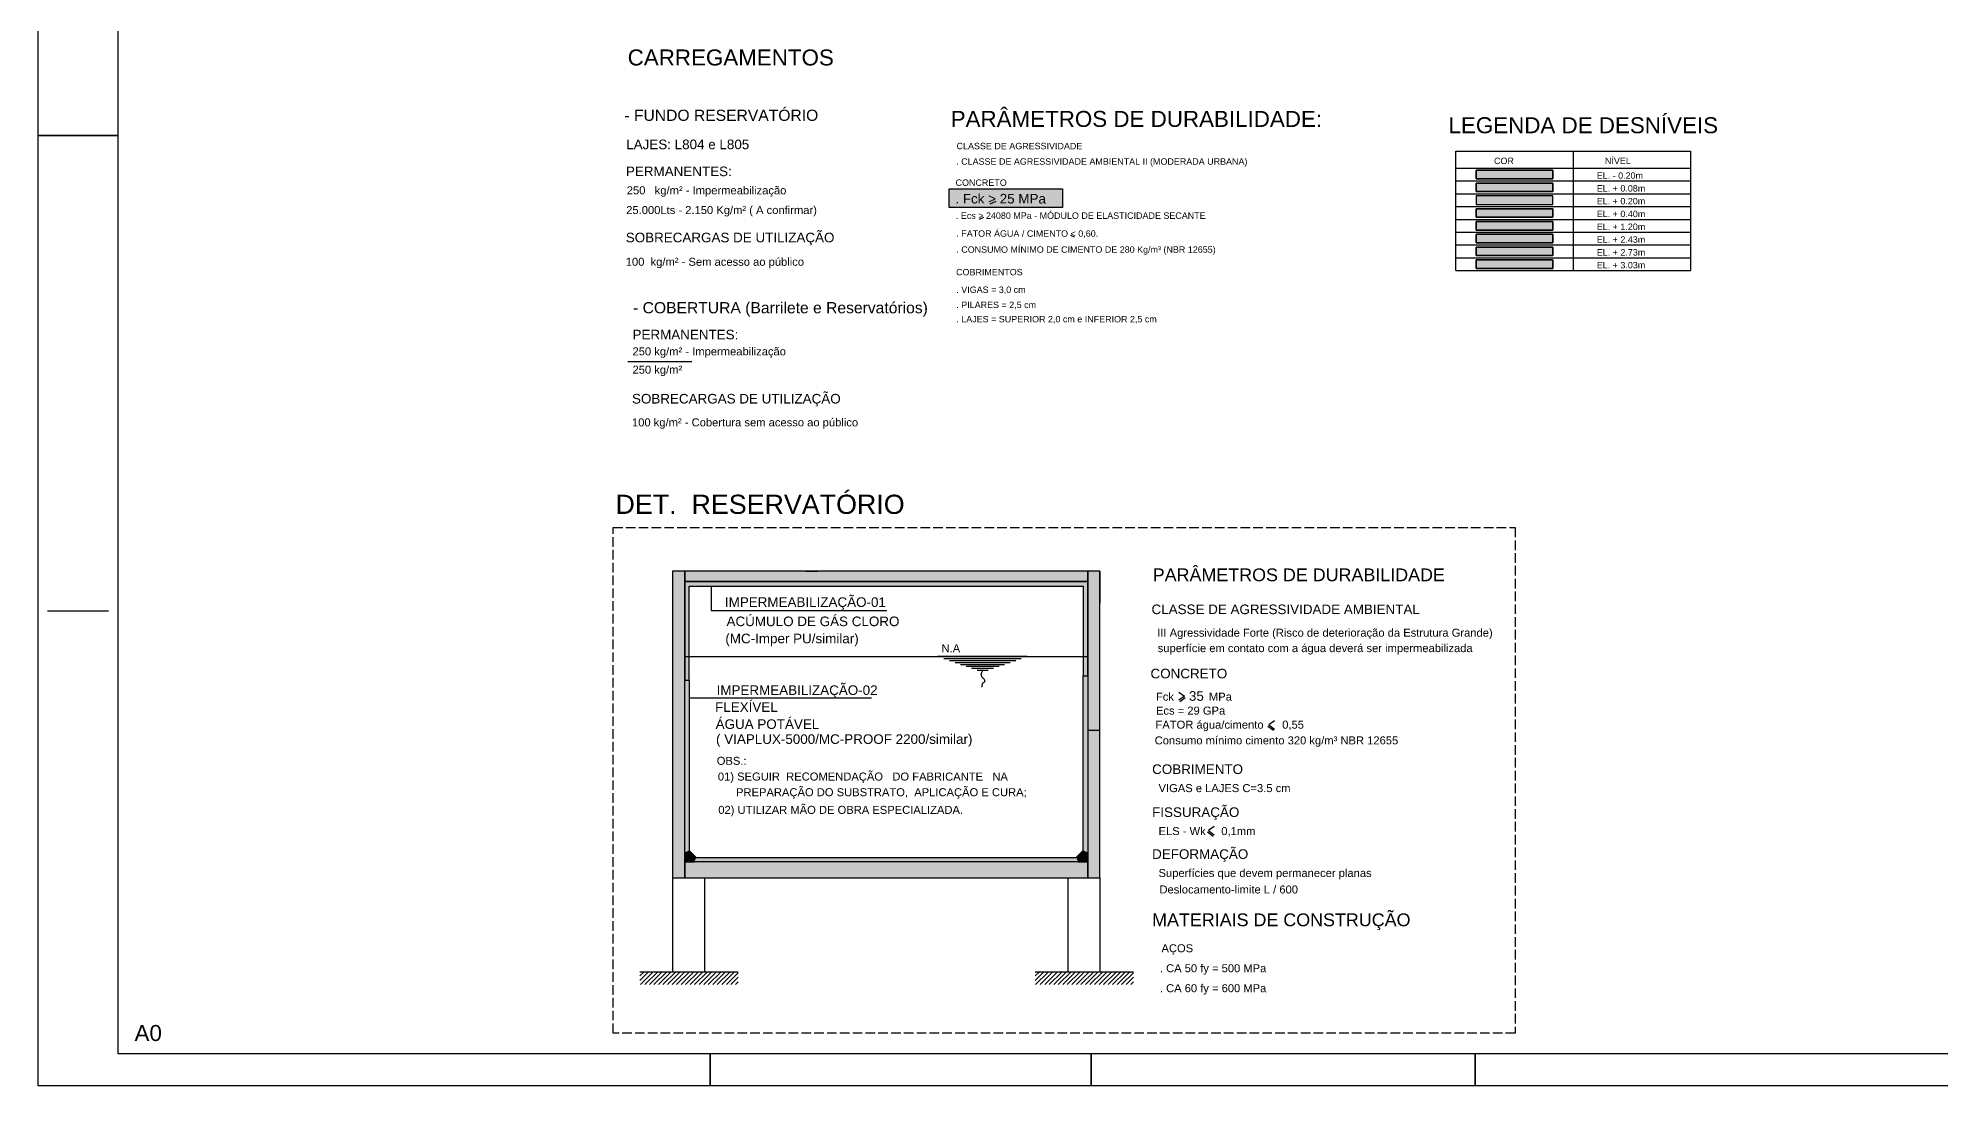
# Model space of a CAD drawing. Extents: x 0 to 119, y 0 to 84.
# Drawn here: x 0 to 59.5, y 0 to 32.8 of the extents above; entities that cross this region are included whole.
import ezdxf

# ---------------------------------------------------------------- set-up
doc = ezdxf.new("R2010")
doc.units = 0
doc.header["$MEASUREMENT"] = 0
doc.linetypes.add('ESTILO_TQS_0005', pattern=[0.4, 0.3, -0.1])
for name, color, linetype in [('1', 1, 'CONTINUOUS'), ('16', 10, 'CONTINUOUS'), ('17', 103, 'CONTINUOUS'), ('19', 181, 'CONTINUOUS'), ('2', 2, 'CONTINUOUS'), ('20', 241, 'CONTINUOUS'), ('21', 254, 'CONTINUOUS'), ('3', 3, 'CONTINUOUS'), ('31', 140, 'CONTINUOUS'), ('33', 20, 'CONTINUOUS'), ('4', 4, 'CONTINUOUS'), ('41', 41, 'CONTINUOUS'), ('5', 5, 'CONTINUOUS'), ('50', 171, 'CONTINUOUS'), ('7', 7, 'CONTINUOUS'), ('8', 8, 'CONTINUOUS'), ('9', 254, 'CONTINUOUS')]:
    doc.layers.add(name, color=color, linetype=linetype)
doc.styles.add('TQS_ARIAL', font='arial.ttf')

msp = doc.modelspace()

# ---------------------------------------------------------------- linework, layer by layer
at = {"layer": '1', "linetype": 'Continuous'}
for p, q in [((44.293743, 29.217574), (51.627003, 29.217574)), ((44.293743, 25.484214), (44.293743, 29.217574)), ((47.960373, 29.217574), (47.960373, 28.684241)), ((51.627003, 29.217574), (51.627003, 25.484214)), ((44.293743, 28.684257), (51.627003, 28.684257)), ((47.960373, 28.684241), (47.960373, 25.484214)), ((44.293743, 28.284252), (51.627003, 28.284252)), ((44.293743, 28.284252), (51.627003, 28.284252)), ((44.293743, 28.284252), (51.627003, 28.284252)), ((47.960373, 28.284252), (47.960373, 28.284252)), ((44.293743, 27.884246), (51.627003, 27.884246)), ((44.293743, 27.884246), (51.627003, 27.884246)), ((44.293743, 27.884246), (51.627003, 27.884246)), ((44.293743, 27.884246), (51.627003, 27.884246)), ((44.293743, 27.884246), (51.627003, 27.884246)), ((44.293743, 27.884246), (51.627003, 27.884246)), ((44.293743, 27.484241), (51.627003, 27.484241)), ((44.293743, 27.484241), (51.627003, 27.484241)), ((44.293743, 27.484241), (51.627003, 27.484241)), ((44.293743, 27.484241), (51.627003, 27.484241)), ((44.293743, 27.484241), (51.627003, 27.484241)), ((44.293743, 27.484241), (51.627003, 27.484241)), ((47.960373, 27.884246), (47.960373, 27.884246)), ((47.960373, 27.884246), (47.960373, 27.884246)), ((47.960373, 27.484241), (47.960373, 27.484241)), ((47.960373, 27.484241), (47.960373, 27.484241)), ((44.293743, 27.084236), (51.627003, 27.084236)), ((44.293743, 27.084236), (51.627003, 27.084236)), ((44.293743, 27.084236), (51.627003, 27.084236)), ((47.960373, 27.084236), (47.960373, 27.084236)), ((44.293743, 26.68423), (51.627003, 26.68423)), ((44.293743, 26.68423), (51.627003, 26.68423)), ((44.293743, 26.68423), (51.627003, 26.68423)), ((44.293743, 26.284225), (51.627003, 26.284225)), ((44.293743, 26.284225), (51.627003, 26.284225)), ((44.293743, 26.284225), (51.627003, 26.284225)), ((47.960373, 26.68423), (47.960373, 26.68423)), ((47.960373, 26.284225), (47.960373, 26.284225)), ((44.293743, 25.88422), (51.627003, 25.88422)), ((44.293743, 25.88422), (51.627003, 25.88422)), ((44.293743, 25.88422), (51.627003, 25.88422)), ((47.960373, 25.88422), (47.960373, 25.88422)), ((44.293743, 25.484214), (51.627003, 25.484214)), ((44.293743, 25.484214), (51.627003, 25.484214)), ((44.293743, 25.484214), (51.627003, 25.484214)), ((47.960373, 25.484214), (47.960373, 25.484214)), ((18.424622, 22.640517), (20.424622, 22.640517))]:
    msp.add_line(p, q, dxfattribs=at)
for points in [[(63.400062, -0.000058), (44.900062, -0.000058), (44.900062, 0.999942), (44.900062, -0.000058), (32.900062, -0.000058), (32.900062, 0.999942), (32.900062, -0.000058), (21.000062, -0.000058), (21.000062, 0.999942), (21.000062, -0.000058), (0.000062, -0.000058), (0.000062, 29.699942), (2.500062, 29.699942), (0.000062, 29.699942), (0.000062, 59.399942), (2.500062, 59.399942), (0.000062, 59.399942), (0.000062, 84.099942)], [(44.92707, 28.350924), (47.327046, 28.350924), (47.327046, 28.617587), (44.92707, 28.617587), (44.92707, 28.350924)], [(44.92707, 27.950919), (47.327046, 27.950919), (47.327046, 28.217582), (44.92707, 28.217582), (44.92707, 27.950919)], [(44.92707, 27.550914), (47.327046, 27.550914), (47.327046, 27.817576), (44.92707, 27.817576), (44.92707, 27.550914)], [(44.92707, 27.150908), (47.327046, 27.150908), (47.327046, 27.417571), (44.92707, 27.417571), (44.92707, 27.150908)], [(44.92707, 26.750903), (47.327046, 26.750903), (47.327046, 27.017566), (44.92707, 27.017566), (44.92707, 26.750903)], [(44.92707, 26.350898), (47.327046, 26.350898), (47.327046, 26.61756), (44.92707, 26.61756), (44.92707, 26.350898)], [(44.92707, 25.950892), (47.327046, 25.950892), (47.327046, 26.217555), (44.92707, 26.217555), (44.92707, 25.950892)], [(44.92707, 25.550887), (47.327046, 25.550887), (47.327046, 25.81755), (44.92707, 25.81755), (44.92707, 25.550887)], [(21.034167, 15.624951), (21.034167, 14.857538), (26.513683, 14.857538)], [(26.039513, 12.118475), (20.34461, 12.118475)]]:
    msp.add_lwpolyline(points, dxfattribs=at)
at = {"layer": '16', "linetype": 'Continuous'}
msp.add_lwpolyline([(44.92707, 26.217555), (47.327046, 26.217555), (47.327046, 25.950892), (44.92707, 25.950892), (44.92707, 26.217555)], dxfattribs=at)
for points in [[(44.92707, 26.217555), (47.327046, 26.217555), (47.327046, 25.950892)], [(44.92707, 26.217555), (47.327046, 25.950892), (44.92707, 25.950892)], [(44.92707, 26.217555), (44.92707, 25.950892), (44.92707, 26.217555)]]:
    msp.add_solid(points, dxfattribs=at)
at = {"layer": '17', "linetype": 'Continuous'}
msp.add_lwpolyline([(44.92707, 28.617587), (47.327046, 28.617587), (47.327046, 28.350924), (44.92707, 28.350924), (44.92707, 28.617587)], dxfattribs=at)
for points in [[(44.92707, 28.617587), (47.327046, 28.617587), (47.327046, 28.350924)], [(44.92707, 28.617587), (47.327046, 28.350924), (44.92707, 28.350924)], [(44.92707, 28.617587), (44.92707, 28.350924), (44.92707, 28.617587)]]:
    msp.add_solid(points, dxfattribs=at)
at = {"layer": '19', "linetype": 'Continuous'}
msp.add_lwpolyline([(44.92707, 26.61756), (47.327046, 26.61756), (47.327046, 26.350898), (44.92707, 26.350898), (44.92707, 26.61756)], dxfattribs=at)
for points in [[(44.92707, 26.61756), (47.327046, 26.61756), (47.327046, 26.350898)], [(44.92707, 26.61756), (47.327046, 26.350898), (44.92707, 26.350898)], [(44.92707, 26.61756), (44.92707, 26.350898), (44.92707, 26.61756)]]:
    msp.add_solid(points, dxfattribs=at)
at = {"layer": '2', "linetype": 'Continuous'}
for p, q in [((29.746195, 27.571301), (29.931381, 27.652431)), ((29.413476, 27.09019), (29.544892, 27.150571)), ((32.258387, 26.586109), (32.368492, 26.536384)), ((35.666771, 12.012509), (35.843023, 12.14176)), ((38.425279, 11.243895), (38.601531, 11.114644)), ((36.539199, 7.939417), (36.715451, 7.810166))]:
    msp.add_line(p, q, dxfattribs=at)
at = {"layer": '2', "linetype": 'ESTILO_TQS_0005'}
msp.add_lwpolyline([(17.9662, 17.450309), (46.150158, 17.450309), (46.150158, 1.651467), (17.9662, 1.651467), (17.9662, 17.450309)], dxfattribs=at)
at = {"layer": '2', "linetype": 'Continuous'}
for points in [[(35.637064, 12.311522), (35.813316, 12.18227), (35.637064, 12.053019)], [(38.631238, 11.413657), (38.454986, 11.284406), (38.631238, 11.155154)], [(36.745158, 8.109179), (36.568906, 7.979927), (36.745158, 7.850676)]]:
    msp.add_lwpolyline(points, dxfattribs=at)
at = {"layer": '20', "linetype": 'Continuous'}
msp.add_lwpolyline([(44.92707, 28.217582), (47.327046, 28.217582), (47.327046, 27.950919), (44.92707, 27.950919), (44.92707, 28.217582)], dxfattribs=at)
for points in [[(44.92707, 28.217582), (47.327046, 28.217582), (47.327046, 27.950919)], [(44.92707, 28.217582), (47.327046, 27.950919), (44.92707, 27.950919)], [(44.92707, 28.217582), (44.92707, 27.950919), (44.92707, 28.217582)]]:
    msp.add_solid(points, dxfattribs=at)
at = {"layer": '21', "linetype": 'Continuous'}
msp.add_lwpolyline([(44.92707, 25.81755), (47.327046, 25.81755), (47.327046, 25.550887), (44.92707, 25.550887), (44.92707, 25.81755)], dxfattribs=at)
for points in [[(44.92707, 25.81755), (47.327046, 25.81755), (47.327046, 25.550887)], [(44.92707, 25.81755), (47.327046, 25.550887), (44.92707, 25.550887)], [(44.92707, 25.81755), (44.92707, 25.550887), (44.92707, 25.81755)]]:
    msp.add_solid(points, dxfattribs=at)
at = {"layer": '3', "linetype": 'Continuous'}
for p, q in [((19.82461, 6.50206), (19.82461, 3.56836)), ((20.82461, 6.50206), (20.82461, 3.56836)), ((32.174574, 6.50206), (32.174574, 3.56836)), ((33.174574, 6.50206), (33.174574, 3.56836)), ((18.805254, 3.298472), (19.075142, 3.56836)), ((18.805254, 3.439894), (18.933721, 3.56836)), ((18.805254, 3.56836), (21.874872, 3.56836)), ((18.816564, 3.16836), (19.216564, 3.56836)), ((18.957985, 3.16836), (19.357985, 3.56836)), ((19.099406, 3.16836), (19.499406, 3.56836)), ((19.240828, 3.16836), (19.640828, 3.56836)), ((19.382249, 3.16836), (19.782249, 3.56836)), ((19.52367, 3.16836), (19.92367, 3.56836)), ((19.665092, 3.16836), (20.065092, 3.56836)), ((19.806513, 3.16836), (20.206513, 3.56836)), ((19.947934, 3.16836), (20.347934, 3.56836)), ((20.089356, 3.16836), (20.489356, 3.56836)), ((20.230777, 3.16836), (20.630777, 3.56836)), ((20.372198, 3.16836), (20.772198, 3.56836)), ((20.51362, 3.16836), (20.91362, 3.56836)), ((20.655041, 3.16836), (21.055041, 3.56836)), ((20.796463, 3.16836), (21.196463, 3.56836)), ((20.937884, 3.16836), (21.337884, 3.56836)), ((21.079305, 3.16836), (21.479305, 3.56836)), ((21.220727, 3.16836), (21.620727, 3.56836)), ((21.362148, 3.16836), (21.762148, 3.56836)), ((31.155218, 3.298472), (31.425106, 3.56836)), ((31.155218, 3.439894), (31.283685, 3.56836)), ((31.155218, 3.56836), (34.224836, 3.56836)), ((31.166528, 3.16836), (31.566528, 3.56836)), ((31.307949, 3.16836), (31.707949, 3.56836)), ((31.449371, 3.16836), (31.849371, 3.56836)), ((31.590792, 3.16836), (31.990792, 3.56836)), ((31.732213, 3.16836), (32.132213, 3.56836)), ((31.873635, 3.16836), (32.273635, 3.56836)), ((32.015056, 3.16836), (32.415056, 3.56836)), ((32.156477, 3.16836), (32.556477, 3.56836)), ((32.297899, 3.16836), (32.697899, 3.56836)), ((32.43932, 3.16836), (32.83932, 3.56836)), ((32.580741, 3.16836), (32.980741, 3.56836)), ((32.722163, 3.16836), (33.122163, 3.56836)), ((32.863584, 3.16836), (33.263584, 3.56836)), ((33.005005, 3.16836), (33.405005, 3.56836)), ((33.146427, 3.16836), (33.546427, 3.56836)), ((33.287848, 3.16836), (33.687848, 3.56836)), ((33.42927, 3.16836), (33.82927, 3.56836)), ((33.570691, 3.16836), (33.970691, 3.56836)), ((33.712112, 3.16836), (34.112112, 3.56836)), ((21.503569, 3.16836), (21.874872, 3.539663)), ((21.644991, 3.16836), (21.874872, 3.398241)), ((21.786412, 3.16836), (21.874872, 3.25682)), ((33.853534, 3.16836), (34.224836, 3.539663)), ((33.994955, 3.16836), (34.224836, 3.398241)), ((34.136376, 3.16836), (34.224836, 3.25682))]:
    msp.add_line(p, q, dxfattribs=at)
at = {"layer": '31', "linetype": 'Continuous'}
for p, q in [((20.20261, 13.420185), (32.794574, 13.420185)), ((30.898869, 13.420185), (28.104596, 13.420185)), ((28.303095, 13.360051), (30.715341, 13.360051)), ((28.475398, 13.298966), (30.543037, 13.298966)), ((28.647701, 13.237881), (30.370734, 13.237881)), ((28.820005, 13.176796), (30.198431, 13.176796)), ((28.992308, 13.115711), (30.026128, 13.115711)), ((29.164611, 13.054626), (29.853824, 13.054626)), ((29.336915, 12.993541), (29.681521, 12.993541))]:
    msp.add_line(p, q, dxfattribs=at)
for points in [[(44.92707, 27.017566), (47.327046, 27.017566), (47.327046, 26.750903), (44.92707, 26.750903), (44.92707, 27.017566)], [(32.794574, 12.820185), (32.794574, 15.764951), (20.20461, 15.764951), (20.20461, 12.681582), (20.34461, 12.681582), (20.34461, 15.624951), (32.654574, 15.624951), (32.654574, 12.820185), (32.794574, 12.820185)], [(29.509218, 12.962999), (29.497845, 12.950722), (29.487356, 12.937182), (29.477981, 12.922686), (29.470007, 12.907488), (29.463795, 12.891807), (29.459798, 12.875836), (29.458585, 12.859755), (29.460513, 12.843725), (29.465071, 12.827893), (29.471705, 12.81241), (29.479967, 12.797444), (29.489497, 12.783193), (29.500002, 12.76989), (29.511225, 12.757659), (29.522903, 12.74613), (29.534789, 12.734854), (29.54664, 12.723393), (29.557837, 12.711197), (29.567034, 12.697489), (29.572839, 12.681602), (29.57477, 12.664431), (29.57266, 12.647612), (29.566145, 12.632787), (29.555625, 12.620524), (29.542906, 12.609593), (29.529828, 12.598657), (29.517726, 12.586821), (29.507036, 12.574006), (29.498155, 12.560183), (29.491576, 12.545269), (29.487615, 12.529292), (29.485967, 12.512641), (29.486333, 12.495735), (29.488519, 12.478982), (29.492426, 12.462795)]]:
    msp.add_lwpolyline(points, dxfattribs=at)
for points in [[(44.92707, 27.017566), (47.327046, 27.017566), (47.327046, 26.750903)], [(44.92707, 27.017566), (47.327046, 26.750903), (44.92707, 26.750903)], [(44.92707, 27.017566), (44.92707, 26.750903), (44.92707, 27.017566)], [(32.794574, 15.764951), (20.20461, 15.764951), (20.34461, 15.624951)], [(20.34461, 15.624951), (20.20461, 15.764951), (20.34461, 12.681582)], [(20.20461, 15.764951), (20.20461, 12.681582), (20.34461, 12.681582)], [(32.654574, 15.624951), (32.794574, 15.764951), (20.34461, 15.624951)], [(32.794574, 12.820185), (32.794574, 15.764951), (32.654574, 15.624951)], [(32.654574, 12.820185), (32.794574, 12.820185), (32.654574, 15.624951)]]:
    msp.add_solid(points, dxfattribs=at)
at = {"layer": '33', "linetype": 'Continuous'}
msp.add_lwpolyline([(32.654574, 12.820185), (32.794574, 12.820185), (32.794574, 7.30206), (32.494574, 7.00206), (20.50461, 7.00206), (20.20461, 7.30206), (20.20461, 12.681582), (20.34461, 12.681582), (20.34461, 7.36005), (20.5626, 7.14206), (32.436585, 7.14206), (32.654574, 7.36005), (32.654574, 12.820185)], dxfattribs=at)
for points in [[(20.34461, 12.681582), (20.20461, 7.30206), (20.20461, 12.681582)], [(20.34461, 7.36005), (20.20461, 7.30206), (20.34461, 12.681582)], [(32.654574, 7.36005), (32.654574, 12.820185), (32.794574, 7.30206)], [(32.794574, 7.30206), (32.654574, 12.820185), (32.794574, 12.820185)], [(20.34461, 7.36005), (20.50461, 7.00206), (20.20461, 7.30206)], [(20.5626, 7.14206), (20.50461, 7.00206), (20.34461, 7.36005)], [(20.5626, 7.14206), (32.494574, 7.00206), (20.50461, 7.00206)], [(20.5626, 7.14206), (32.436585, 7.14206), (32.494574, 7.00206)], [(32.436585, 7.14206), (32.654574, 7.36005), (32.494574, 7.00206)], [(32.494574, 7.00206), (32.654574, 7.36005), (32.794574, 7.30206)]]:
    msp.add_solid(points, dxfattribs=at)
at = {"layer": '4', "linetype": 'Continuous'}
for p, q in [((19.82261, 16.084951), (19.82261, 11.120234)), ((20.054374, 16.084951), (19.82261, 16.084951)), ((20.20261, 16.084951), (20.054374, 16.084951)), ((23.317839, 16.084951), (20.20261, 16.084951)), ((32.794574, 16.084951), (23.317839, 16.084951)), ((23.983656, 16.084961), (24.363656, 16.084961)), ((33.022437, 16.084951), (32.794574, 16.084951)), ((33.174574, 16.084951), (33.022437, 16.084951)), ((33.174574, 16.084951), (33.174574, 16.03814)), ((33.174574, 12.953687), (33.174574, 16.084902)), ((19.82261, 15.764951), (19.82261, 14.251502)), ((20.20461, 11.062931), (20.20461, 15.764951)), ((20.20461, 15.764951), (23.317839, 15.764951)), ((23.317839, 15.764951), (24.594992, 15.764951)), ((24.594992, 15.764951), (32.794574, 15.764951)), ((32.794574, 15.764951), (32.794574, 12.697361)), ((32.794574, 15.764951), (32.794574, 12.520185)), ((33.174574, 16.03814), (33.174574, 15.964951)), ((33.174574, 15.964951), (33.174574, 15.730893)), ((33.174574, 15.730893), (33.174574, 15.364951)), ((33.174574, 12.953687), (33.174574, 15.364951)), ((33.174574, 15.364951), (33.174574, 15.084951)), ((19.82261, 14.251502), (19.82261, 11.120234)), ((32.794574, 12.697361), (32.794574, 7.30206)), ((32.794574, 12.697361), (32.794574, 11.120234)), ((32.794574, 12.520185), (32.794574, 11.120234)), ((33.174574, 11.120234), (33.174574, 12.953687)), ((33.174574, 11.120234), (33.174574, 12.953687)), ((19.82461, 11.120234), (19.82461, 6.50206)), ((19.82461, 11.120234), (19.82461, 10.520185)), ((20.20461, 7.30206), (20.20461, 11.062931)), ((20.20461, 7.30206), (20.20461, 11.062931)), ((32.794574, 11.120234), (32.794574, 10.520185)), ((33.174574, 6.50206), (33.174574, 11.120234)), ((33.174574, 11.062937), (33.174574, 11.120234)), ((33.174574, 6.50206), (33.174574, 11.062937)), ((19.82461, 10.520185), (19.82461, 7.00206)), ((32.794574, 10.520185), (32.794574, 7.30206)), ((20.50461, 7.00206), (20.20461, 7.30206)), ((32.794574, 7.30206), (32.494574, 7.00206)), ((23.319039, 7.00206), (20.50461, 7.00206)), ((32.494574, 7.00206), (23.319039, 7.00206)), ((19.82461, 6.50206), (20.056374, 6.50206)), ((20.056374, 6.50206), (20.20461, 6.50206)), ((20.20461, 6.50206), (23.319039, 6.50206)), ((23.319039, 6.50206), (24.596191, 6.50206)), ((24.596191, 6.50206), (32.794574, 6.50206)), ((32.794574, 6.50206), (33.022437, 6.50206)), ((33.022437, 6.50206), (33.174574, 6.50206))]:
    msp.add_line(p, q, dxfattribs=at)
msp.add_lwpolyline([(28.463281, 28.042436), (32.008085, 28.042436), (32.008085, 27.4582), (28.463281, 27.4582), (28.463281, 28.042436)], dxfattribs=at)
at = {"layer": '41', "linetype": 'Continuous'}
msp.add_lwpolyline([(44.92707, 27.550914), (47.327046, 27.550914), (47.327046, 27.817576), (44.92707, 27.817576), (44.92707, 27.550914)], dxfattribs=at)
for points in [[(44.92707, 27.550914), (47.327046, 27.550914), (47.327046, 27.817576)], [(44.92707, 27.550914), (47.327046, 27.817576), (44.92707, 27.817576)], [(44.92707, 27.550914), (44.92707, 27.817576), (44.92707, 27.550914)]]:
    msp.add_solid(points, dxfattribs=at)
at = {"layer": '50', "linetype": 'Continuous'}
msp.add_lwpolyline([(44.92707, 27.417571), (47.327046, 27.417571), (47.327046, 27.150908), (44.92707, 27.150908), (44.92707, 27.417571)], dxfattribs=at)
for points in [[(44.92707, 27.417571), (47.327046, 27.417571), (47.327046, 27.150908)], [(44.92707, 27.417571), (47.327046, 27.150908), (44.92707, 27.150908)], [(44.92707, 27.417571), (44.92707, 27.150908), (44.92707, 27.417571)]]:
    msp.add_solid(points, dxfattribs=at)
at = {"layer": '7', "linetype": 'Continuous'}
for p, q in [((2.500062, 0.999942), (2.500062, 83.099942)), ((0.300062, 14.849942), (2.200062, 14.849942)), ((117.900062, 0.999942), (2.500062, 0.999942))]:
    msp.add_line(p, q, dxfattribs=at)
at = {"layer": '8', "linetype": 'Continuous'}
for points in [[(19.82461, 12.77744), (19.82461, 6.50206), (20.056374, 6.50206), (20.20461, 6.50206), (20.20461, 11.062931), (20.20461, 16.084902), (20.056374, 16.084902), (19.82461, 16.084902), (19.82461, 12.77744)], [(23.317839, 16.084951), (20.20261, 16.084951), (20.20261, 15.960121), (20.20261, 15.764951), (23.317839, 15.764951), (24.594992, 15.764951), (32.794574, 15.764951), (32.794574, 15.893067), (32.794574, 16.084951), (24.594992, 16.084951), (23.317839, 16.084951)], [(32.794574, 14.203249), (32.794574, 11.120234), (33.022437, 11.120234), (33.174574, 11.120234), (33.174574, 12.953687), (33.174574, 16.084951), (33.022437, 16.084951), (32.794574, 16.084951), (32.794574, 14.203249)], [(32.794574, 12.697361), (32.794574, 6.50206), (33.022437, 6.50206), (33.174574, 6.50206), (33.174574, 11.062937), (33.174574, 16.084902), (33.022437, 16.084902), (32.794574, 16.084902), (32.794574, 12.697361)], [(20.20461, 7.30206), (20.20461, 7.00206), (20.50461, 7.00206), (20.20461, 7.30206)], [(32.794574, 7.30206), (32.494574, 7.00206), (32.794574, 7.00206), (32.794574, 7.30206)], [(23.319039, 7.00206), (20.20461, 7.00206), (20.20461, 6.807012), (20.20461, 6.50206), (23.319039, 6.50206), (24.596191, 6.50206), (32.794574, 6.50206), (32.794574, 6.702241), (32.794574, 7.00206), (24.596191, 7.00206), (23.319039, 7.00206)]]:
    msp.add_lwpolyline(points, dxfattribs=at)
for points in [[(19.82461, 12.77744), (20.20461, 11.062931), (20.20461, 16.084902)], [(19.82461, 12.77744), (20.20461, 16.084902), (20.056374, 16.084902)], [(19.82461, 12.77744), (20.056374, 16.084902), (19.82461, 16.084902)], [(19.82461, 12.77744), (19.82461, 16.084902), (19.82461, 12.77744)], [(23.317839, 16.084951), (20.20261, 16.084951), (23.317839, 15.764951)], [(23.317839, 15.764951), (20.20261, 16.084951), (20.20261, 15.960121)], [(24.594992, 16.084951), (23.317839, 16.084951), (24.594992, 15.764951)], [(24.594992, 15.764951), (23.317839, 16.084951), (23.317839, 15.764951)], [(32.794574, 16.084951), (24.594992, 16.084951), (32.794574, 15.764951)], [(32.794574, 15.764951), (24.594992, 16.084951), (24.594992, 15.764951)], [(32.794574, 14.203249), (33.174574, 12.953687), (33.174574, 16.084951)], [(32.794574, 14.203249), (33.174574, 16.084951), (33.022437, 16.084951)], [(32.794574, 14.203249), (33.022437, 16.084951), (32.794574, 16.084951)], [(32.794574, 14.203249), (32.794574, 16.084951), (32.794574, 14.203249)], [(32.794574, 15.893067), (32.794574, 16.084951), (32.794574, 15.764951)], [(32.794574, 12.697361), (33.174574, 11.062937), (33.174574, 16.084902)], [(32.794574, 12.697361), (33.174574, 16.084902), (33.022437, 16.084902)], [(32.794574, 12.697361), (33.022437, 16.084902), (32.794574, 16.084902)], [(32.794574, 12.697361), (32.794574, 16.084902), (32.794574, 12.697361)], [(20.20261, 15.960121), (20.20261, 15.764951), (23.317839, 15.764951)], [(32.794574, 14.203249), (32.794574, 11.120234), (33.022437, 11.120234)], [(32.794574, 14.203249), (33.022437, 11.120234), (33.174574, 11.120234)], [(32.794574, 14.203249), (33.174574, 11.120234), (33.174574, 12.953687)], [(19.82461, 12.77744), (19.82461, 6.50206), (20.056374, 6.50206)], [(19.82461, 12.77744), (20.056374, 6.50206), (20.20461, 6.50206)], [(19.82461, 12.77744), (20.20461, 6.50206), (20.20461, 11.062931)], [(32.794574, 12.697361), (32.794574, 6.50206), (33.022437, 6.50206)], [(32.794574, 12.697361), (33.022437, 6.50206), (33.174574, 6.50206)], [(32.794574, 12.697361), (33.174574, 6.50206), (33.174574, 11.062937)], [(20.20461, 7.30206), (20.20461, 7.00206), (20.50461, 7.00206)], [(20.20461, 7.30206), (20.50461, 7.00206), (20.20461, 7.30206)], [(32.794574, 7.30206), (32.494574, 7.00206), (32.794574, 7.00206)], [(32.794574, 7.30206), (32.794574, 7.00206), (32.794574, 7.30206)], [(23.319039, 7.00206), (20.20461, 7.00206), (20.20461, 6.807012)], [(23.319039, 7.00206), (20.20461, 6.807012), (20.20461, 6.50206)], [(23.319039, 7.00206), (20.20461, 6.50206), (23.319039, 6.50206)], [(23.319039, 7.00206), (23.319039, 6.50206), (24.596191, 6.50206)], [(23.319039, 7.00206), (24.596191, 6.50206), (32.794574, 6.50206)], [(23.319039, 7.00206), (32.794574, 6.50206), (32.794574, 6.702241)], [(23.319039, 7.00206), (32.794574, 6.702241), (32.794574, 7.00206)], [(23.319039, 7.00206), (32.794574, 7.00206), (24.596191, 7.00206)], [(23.319039, 7.00206), (24.596191, 7.00206), (23.319039, 7.00206)]]:
    msp.add_solid(points, dxfattribs=at)
at = {"layer": '9', "linetype": 'Continuous'}
msp.add_lwpolyline([(28.463281, 28.042436), (32.008085, 28.042436), (32.008085, 27.4582), (28.463281, 27.4582), (28.463281, 28.042436)], dxfattribs=at)
for points in [[(28.463281, 28.042436), (32.008085, 28.042436), (32.008085, 27.4582)], [(28.463281, 28.042436), (32.008085, 27.4582), (28.463281, 27.4582)], [(28.463281, 28.042436), (28.463281, 27.4582), (28.463281, 28.042436)]]:
    msp.add_solid(points, dxfattribs=at)

# ---------------------------------------------------------------- texts
at = {"layer": '1', "linetype": 'Continuous', "style": 'TQS_ARIAL'}
msp.add_text('A0', height=0.5, dxfattribs=at).set_placement((3.01426, 1.40465))
at = {"layer": '2', "linetype": 'Continuous', "style": 'TQS_ARIAL'}
for s, height, p in [('. CLASSE DE AGRESSIVIDADE AMBIENTAL II (MODERADA URBANA)', 0.2, (28.685876, 28.791671)), ('EL. - 0.20m', 0.2, (48.697384, 28.352882)), ('250   kg/m² - Impermeabilização', 0.25, (18.392233, 27.866586)), ('EL. + 0.08m', 0.2, (48.697384, 27.952876)), ('25.000Lts - 2.150 Kg/m² ( A confirmar)', 0.25, (18.374938, 27.249702)), ('. Fck > 25 MPa', 0.3, (28.658606, 27.580249)), ('. Ecs > 24080 MPa - MÓDULO DE ELASTICIDADE SECANTE', 0.2, (28.675733, 27.100381)), ('EL. + 0.20m', 0.2, (48.697384, 27.552871)), ('EL. + 0.40m', 0.2, (48.697384, 27.152866)), ('. FATOR ÁGUA / CIMENTO < 0,60.', 0.2, (28.687667, 26.540135)), ('EL. + 1.20m', 0.2, (48.697384, 26.75286)), ('. CONSUMO MÍNIMO DE CIMENTO DE 280 Kg/m³ (NBR 12655)', 0.2, (28.687667, 26.040135)), ('EL. + 2.43m', 0.2, (48.697384, 26.352855)), ('100  kg/m² - Sem acesso ao público', 0.25, (18.360435, 25.633299)), ('EL. + 2.73m', 0.2, (48.697384, 25.95285)), ('EL. + 3.03m', 0.2, (48.697384, 25.552844)), ('. VIGAS = 3,0 cm', 0.2, (28.687667, 24.784607)), ('. PILARES = 2,5 cm', 0.2, (28.687667, 24.310853)), ('. LAJES = SUPERIOR 2,0 cm e INFERIOR 2,5 cm', 0.2, (28.687667, 23.86576)), ('250 kg/m² - Impermeabilização', 0.25, (18.572302, 22.832899)), ('250 kg/m²', 0.25, (18.572302, 22.261285)), ('100 kg/m² - Cobertura sem acesso ao público', 0.25, (18.555474, 20.614091)), ('IMPERMEABILIZAÇÃO-01', 0.3, (21.459043, 14.971869)), ('ACÚMULO DE GÁS CLORO', 0.3, (21.509437, 14.370161)), (' III Agressividade Forte (Risco de deterioração da Estrutura Grande)', 0.25, (34.86724, 14.04074)), ('(MC-Imper PU/similar)', 0.3, (21.47208, 13.834718)), ('N.A', 0.252, (28.223921, 13.55165)), ('superfície em contato com a água deverá ser impermeabilizada', 0.25, (34.980058, 13.558738)), ('IMPERMEABILIZAÇÃO-02', 0.3, (21.199393, 12.22057)), ('FLEXÍVEL', 0.3, (21.151941, 11.692145)), ('Fck ', 0.25001, (34.926261, 12.041583)), ('MPa', 0.25, (36.579757, 12.041583)), ('ÁGUA POTÁVEL', 0.3, (21.169619, 11.1586)), ('FATOR água/cimento      0,55', 0.25, (34.910791, 11.166561)), ('Ecs = 29 GPa', 0.25, (34.925174, 11.605159)), ('( VIAPLUX-5000/MC-PROOF 2200/similar)', 0.3, (21.181493, 10.689676)), ('Consumo mínimo cimento 320 kg/m³ NBR 12655', 0.25, (34.886283, 10.675234)), ('OBS.:', 0.25, (21.203972, 10.036111)), ('01) SEGUIR  RECOMENDAÇÃO   DO FABRICANTE   NA ', 0.25, (21.237836, 9.545185)), ('PREPARAÇÃO DO SUBSTRATO,  APLICAÇÃO E CURA;', 0.25, (21.805838, 9.055188)), ('VIGAS e LAJES C=3.5 cm', 0.25, (35.006476, 9.183629)), ('02) UTILIZAR MÃO DE OBRA ESPECIALIZADA.', 0.25, (21.252816, 8.503447)), ('ELS - Wk     0,1mm', 0.25, (35.006476, 7.841148)), ('Superfícies que devem permanecer planas', 0.25, (35.006476, 6.530309)), ('Deslocamento-limite L / 600', 0.25, (35.034542, 6.015756)), ('. CA 50 fy = 500 MPa', 0.249698, (35.048476, 3.554191)), ('. CA 60 fy = 600 MPa', 0.249698, (35.048476, 2.929946))]:
    msp.add_text(s, height=height, dxfattribs=at).set_placement(p)
at = {"layer": '4', "linetype": 'Continuous', "style": 'TQS_ARIAL'}
for s, height, p in [('LAJES: L804 e L805', 0.3, (18.375843, 29.276944)), ('CLASSE DE AGRESSIVIDADE', 0.2, (28.697303, 29.275569)), ('PERMANENTES:', 0.3, (18.366887, 28.434458)), ('COR', 0.2, (45.487682, 28.81135)), ('NÍVEL', 0.2, (48.953783, 28.812584)), ('CONCRETO', 0.2, (28.665078, 28.131658)), ('SOBRECARGAS DE UTILIZAÇÃO', 0.3, (18.361636, 26.3668)), ('COBRIMENTOS', 0.2, (28.681304, 25.335669)), ('PERMANENTES:', 0.3, (18.572302, 23.332899)), ('SOBRECARGAS DE UTILIZAÇÃO', 0.3, (18.555474, 21.328682)), ('CLASSE DE AGRESSIVIDADE AMBIENTAL', 0.3, (34.786439, 14.746144)), ('CONCRETO', 0.3, (34.75469, 12.738375)), ('COBRIMENTO', 0.3, (34.806179, 9.749454)), ('FISSURAÇÃO', 0.3, (34.806179, 8.406973)), ('DEFORMAÇÃO', 0.3, (34.806179, 7.096133)), ('AÇOS', 0.249698, (35.097995, 4.178435))]:
    msp.add_text(s, height=height, dxfattribs=at).set_placement(p)
at = {"layer": '5', "linetype": 'Continuous', "style": 'TQS_ARIAL'}
for s, height, p in [('CARREGAMENTOS', 0.5, (18.420689, 31.893426)), ('- FUNDO RESERVATÓRIO', 0.35, (18.318081, 30.161488)), ('PARÂMETROS DE DURABILIDADE:', 0.5, (28.512059, 29.972777)), ('LEGENDA DE DESNÍVEIS', 0.5, (44.06529, 29.775481)), ('- COBERTURA (Barrilete e Reservatórios)', 0.35, (18.589385, 24.147583)), ('DET.  RESERVATÓRIO ', 0.6, (18.040154, 17.87882)), ('PARÂMETROS DE DURABILIDADE', 0.4, (34.825371, 15.774003)), ('35', 0.3, (35.956027, 12.037939)), ('MATERIAIS DE CONSTRUÇÃO', 0.4, (34.806557, 4.992197))]:
    msp.add_text(s, height=height, dxfattribs=at).set_placement(p)

doc.saveas('drawing.dxf')
